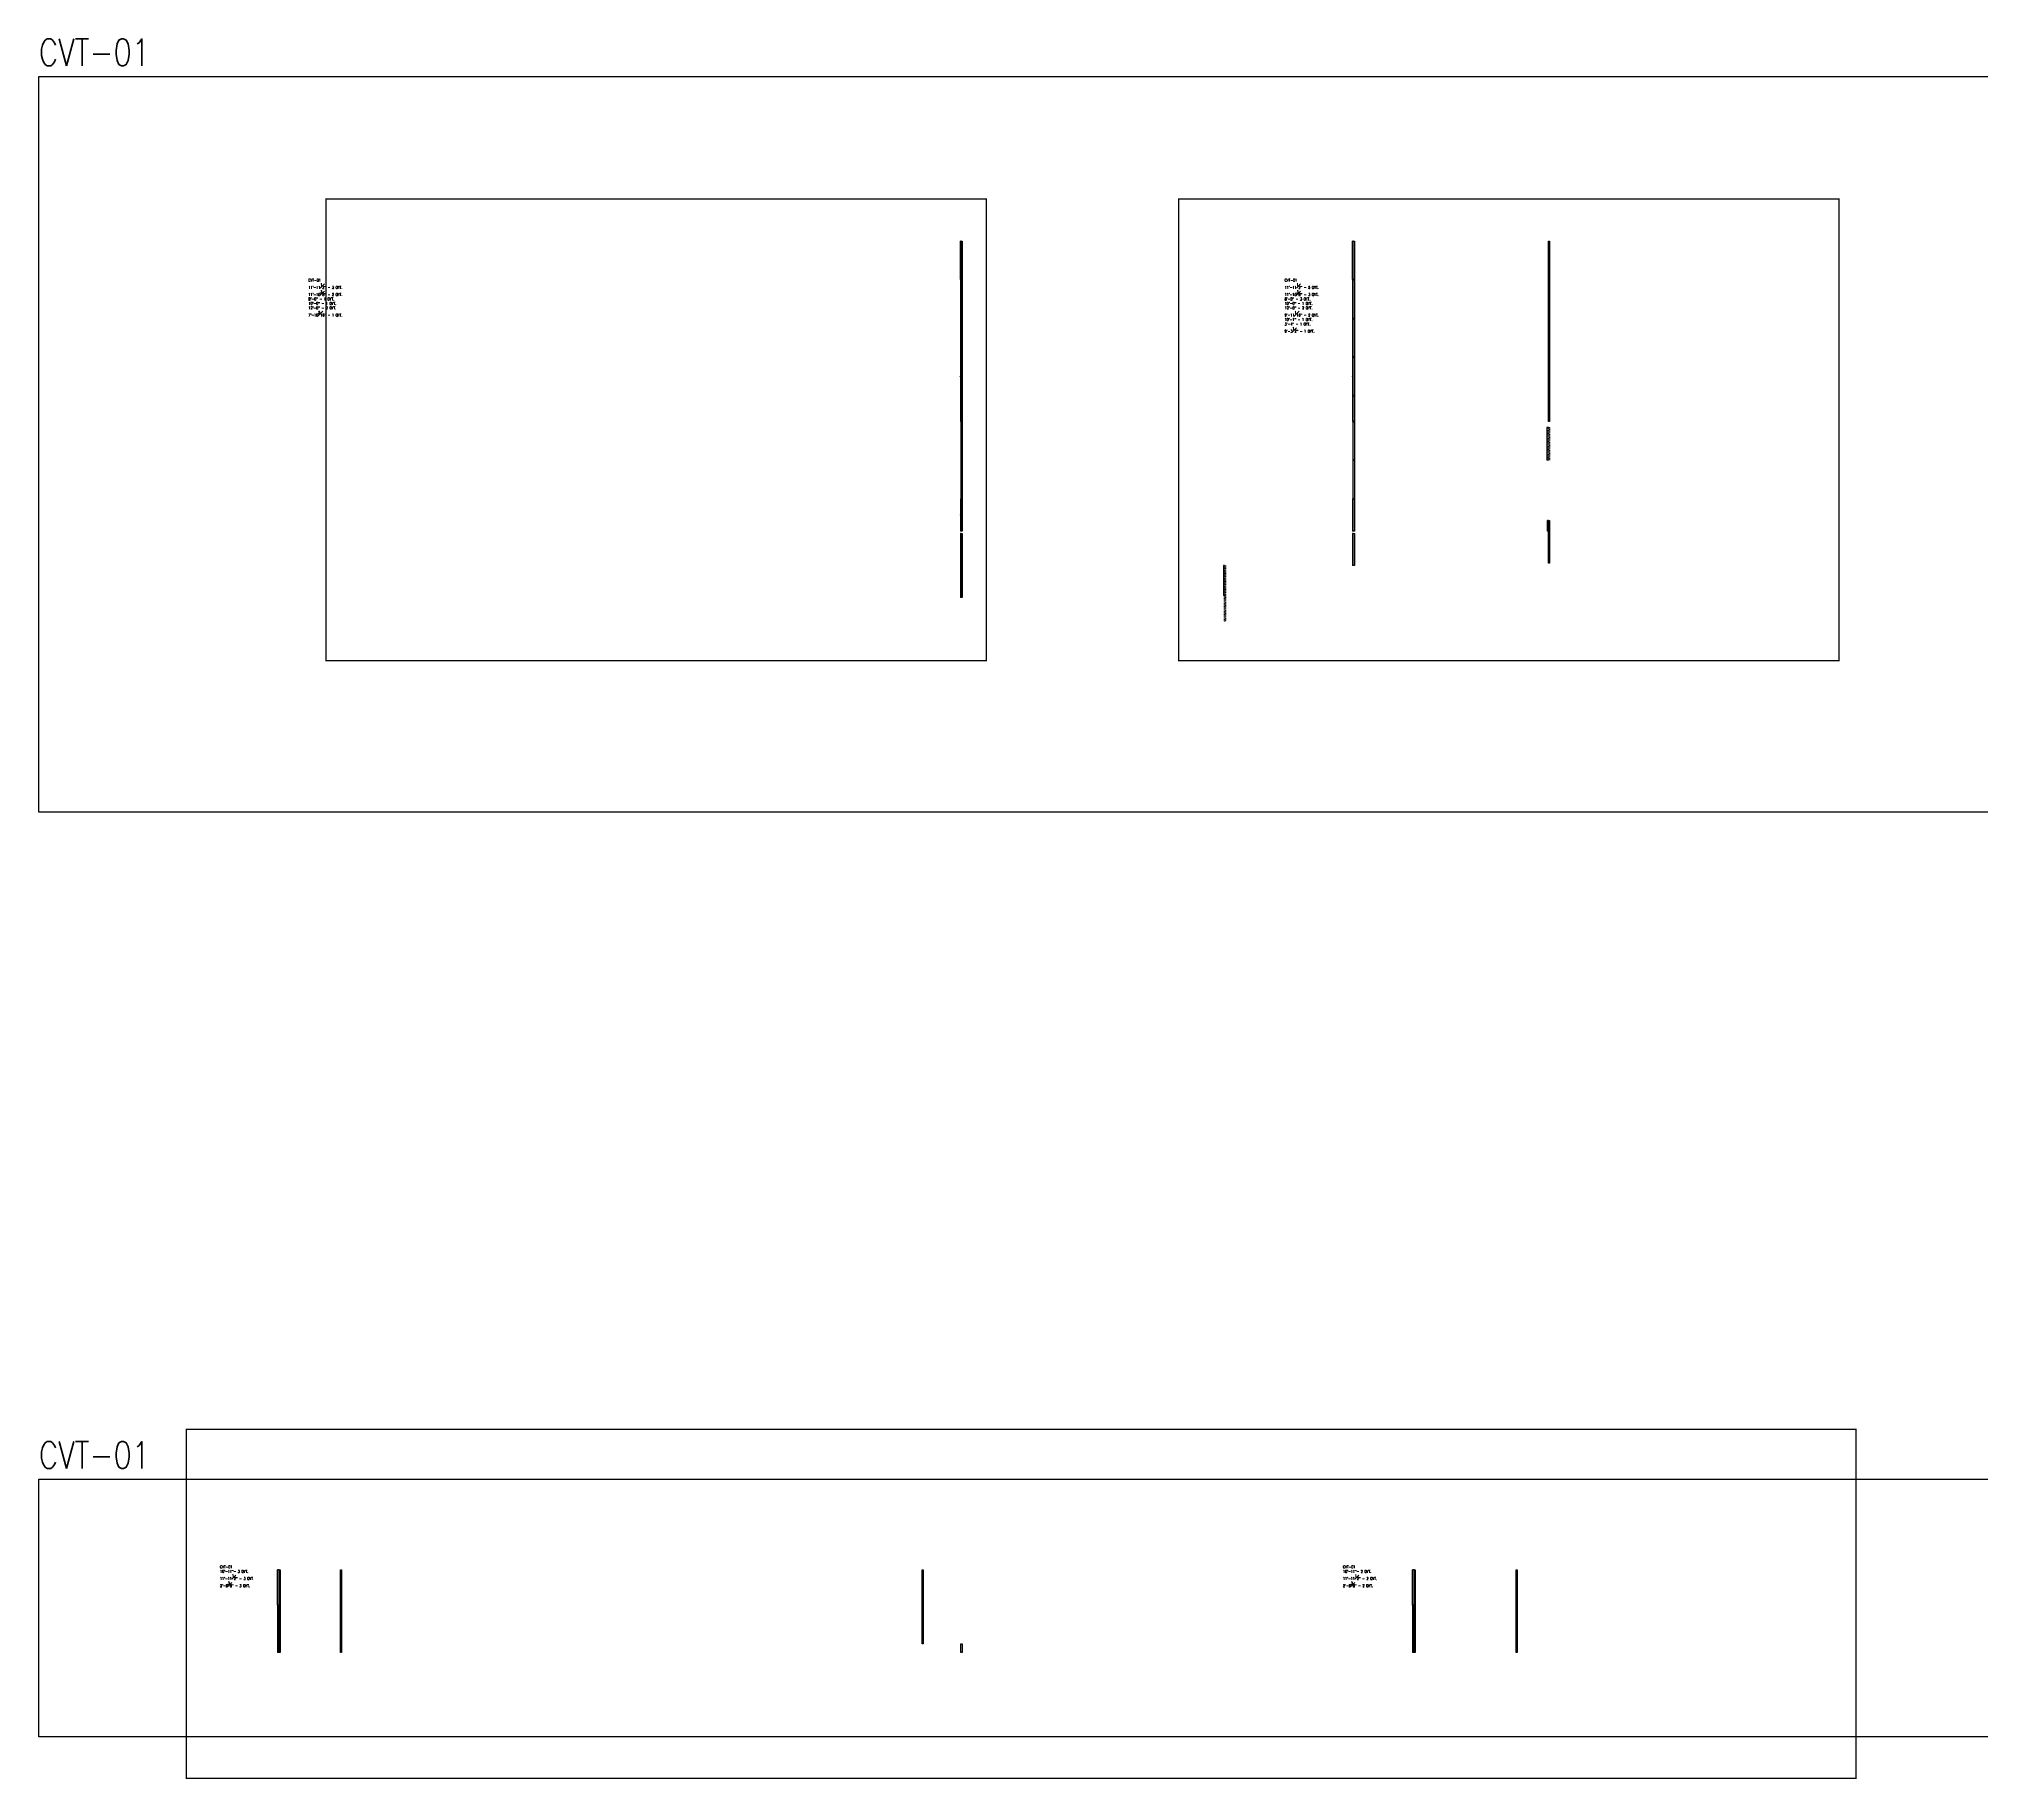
# Model space of a CAD drawing. Header units: inches. Extents: x 0 to 14480, y -2 to 6480.
# Drawn here: x 0 to 7237, y -2 to 6480 of the extents above; entities that cross this region are included whole.
import ezdxf

# ---------------------------------------------------------------- set-up
doc = ezdxf.new("R2010")
doc.units = ezdxf.units.IN
doc.header["$MEASUREMENT"] = 0
doc.linetypes.add('NBK_Hidden', pattern=[0.125, 0.083333, -0.041667])
doc.layers.add('!Extrusion', color=140, linetype='Continuous', lineweight=25)
doc.layers.add('0 @ 1', color=7, linetype='Continuous')
doc.styles.add('Romans', font='romans.shx', dxfattribs={"width": 0.8})
doc.dimstyles.new('NBK$0', dxfattribs={"dimtxt": 0.0625, "dimasz": 0.046875, "dimexe": 0, "dimexo": 0.03125, "dimgap": 0.03, "dimtad": 3, "dimdec": 4, "dimzin": 3, "dimdsep": 46, "dimlunit": 4, "dimtxsty": 'Romans', "dimblk": 'DOT', "dimblk1": 'DOT', "dimblk2": 'DOT', "dimcen": 0, "dimazin": 2, "dimtfac": 0.8, "dimtdec": 4, "dimtmove": 2, "dimatfit": 2, "dimfxl": 1, "dimtfill": 1, "dimfrac": 1, "dimtolj": 1, "dimtzin": 0, "dimarcsym": 1})

# ---------------------------------------------------------------- blocks, each defined once
blk = doc.blocks.new('_Dot')
at = {"color": 0, "linetype": 'ByBlock', "lineweight": -2}
blk.add_line((-0.5, 0), (-1, 0), dxfattribs=at)
at = {"color": 0, "linetype": 'ByBlock', "const_width": 0.5}
blk.add_lwpolyline([(-0.25, 0, 1), (0.25, 0, 1)], format="xyb", close=True, dxfattribs=at)
blk = doc.blocks.new('*D84')
at = {"layer": '0 @ 1', "color": 0, "lineweight": -2}
for p, q in [((-4, 144), (-7.2, 144)), ((-7.2, 144), (-7.2, 0)), ((-4, 0), (-7.2, 0))]:
    blk.add_line(p, q, dxfattribs=at)
at = {"layer": 'Defpoints', "color": 0}
for p in [(-4, 144), (-7.2, 0), (-4, 0)]:
    blk.add_point(p, dxfattribs=at)
at = {"layer": '0 @ 1', "color": 0, "lineweight": -2, "xscale": 0.046875, "yscale": 0.046875, "zscale": 0.046875}
for p, rotation in [((-7.2, 144), 90), ((-7.2, 0), 270)]:
    blk.add_blockref('_Dot', p, dxfattribs=dict(at, rotation=rotation))
at = {"layer": '0 @ 1', "color": 0, "char_height": 0.0625, "attachment_point": 5, "rotation": 90, "style": 'Romans'}
for s, insert in [('\\A1;12\'-0"', (-7.3, 72)), ('\\A1;[3658]', (-7.1, 72))]:
    blk.add_mtext(s, dxfattribs=dict(at, insert=insert))
blk = doc.blocks.new('*D85')
at = {"layer": '0 @ 1', "color": 0, "lineweight": -2}
for p, q in [((-4, 238.8), (-7.2, 238.8)), ((-7.2, 238.8), (-7.2, 144.6)), ((-4, 144.5), (-7.2, 144.5))]:
    blk.add_line(p, q, dxfattribs=at)
at = {"layer": 'Defpoints', "color": 0}
for p in [(-4, 238.8), (-7.2, 144.5), (-4, 144.5)]:
    blk.add_point(p, dxfattribs=at)
at = {"layer": '0 @ 1', "color": 0, "lineweight": -2, "xscale": 0.046875, "yscale": 0.046875, "zscale": 0.046875}
for p, rotation in [((-7.2, 238.8), 90), ((-7.2, 144.5), 270)]:
    blk.add_blockref('_Dot', p, dxfattribs=dict(at, rotation=rotation))
at = {"layer": '0 @ 1', "color": 0, "char_height": 0.0625, "attachment_point": 5, "rotation": 90, "style": 'Romans'}
for s, insert in [('\\A1;7\'-10{\\H0.800000x;\\S5#16;}"', (-7.3, 191.7)), ('\\A1;[2396]', (-7.1, 191.7))]:
    blk.add_mtext(s, dxfattribs=dict(at, insert=insert))
blk = doc.blocks.new('*D86')
at = {"layer": '0 @ 1', "color": 0, "lineweight": -2}
for p, q in [((-4, 368), (-7.2, 368)), ((-7.2, 368), (-7.2, 248)), ((-4, 248), (-7.2, 248))]:
    blk.add_line(p, q, dxfattribs=at)
at = {"layer": 'Defpoints', "color": 0}
for p in [(-4, 368), (-7.2, 248), (-4, 248)]:
    blk.add_point(p, dxfattribs=at)
at = {"layer": '0 @ 1', "color": 0, "lineweight": -2, "xscale": 0.046875, "yscale": 0.046875, "zscale": 0.046875}
for p, rotation in [((-7.2, 368), 90), ((-7.2, 248), 270)]:
    blk.add_blockref('_Dot', p, dxfattribs=dict(at, rotation=rotation))
at = {"layer": '0 @ 1', "color": 0, "char_height": 0.0625, "attachment_point": 5, "rotation": 90, "style": 'Romans'}
for s, insert in [('\\A1;10\'-0"', (-7.3, 308)), ('\\A1;[3048.5]', (-7.1, 308))]:
    blk.add_mtext(s, dxfattribs=dict(at, insert=insert))
blk = doc.blocks.new('*D87')
at = {"layer": '0 @ 1', "color": 0, "lineweight": -2}
for p, q in [((-4, 752), (-7.2, 752)), ((-7.2, 752), (-7.2, 656)), ((-4, 656), (-7.2, 656))]:
    blk.add_line(p, q, dxfattribs=at)
at = {"layer": 'Defpoints', "color": 0}
for p in [(-4, 752), (-7.2, 656), (-4, 656)]:
    blk.add_point(p, dxfattribs=at)
at = {"layer": '0 @ 1', "color": 0, "lineweight": -2, "xscale": 0.046875, "yscale": 0.046875, "zscale": 0.046875}
for p, rotation in [((-7.2, 752), 90), ((-7.2, 656), 270)]:
    blk.add_blockref('_Dot', p, dxfattribs=dict(at, rotation=rotation))
at = {"layer": '0 @ 1', "color": 0, "char_height": 0.0625, "attachment_point": 5, "rotation": 90, "style": 'Romans'}
for s, insert in [('\\A1;8\'-0"', (-7.3, 704)), ('\\A1;[2439]', (-7.1, 704))]:
    blk.add_mtext(s, dxfattribs=dict(at, insert=insert))
blk = doc.blocks.new('*D88')
at = {"layer": '0 @ 1', "color": 0, "lineweight": -2}
for p, q in [((-4, 896), (-7.2, 896)), ((-7.2, 896), (-7.2, 752.6)), ((-4, 752.5), (-7.2, 752.5))]:
    blk.add_line(p, q, dxfattribs=at)
at = {"layer": 'Defpoints', "color": 0}
for p in [(-4, 896), (-7.2, 752.5), (-4, 752.5)]:
    blk.add_point(p, dxfattribs=at)
at = {"layer": '0 @ 1', "color": 0, "lineweight": -2, "xscale": 0.046875, "yscale": 0.046875, "zscale": 0.046875}
for p, rotation in [((-7.2, 896), 90), ((-7.2, 752.5), 270)]:
    blk.add_blockref('_Dot', p, dxfattribs=dict(at, rotation=rotation))
at = {"layer": '0 @ 1', "color": 0, "char_height": 0.0625, "attachment_point": 5, "rotation": 90, "style": 'Romans'}
for s, insert in [('\\A1;11\'-11{\\H0.800000x;\\S1#2;}"', (-7.3, 824.3)), ('\\A1;[3645]', (-7.1, 824.3))]:
    blk.add_mtext(s, dxfattribs=dict(at, insert=insert))
blk = doc.blocks.new('*D89')
at = {"layer": '0 @ 1', "color": 0, "lineweight": -2}
for p, q in [((-4, 1038.9), (-7.2, 1038.9)), ((-7.2, 1038.8), (-7.2, 896.6)), ((-4, 896.5), (-7.2, 896.5))]:
    blk.add_line(p, q, dxfattribs=at)
at = {"layer": 'Defpoints', "color": 0}
for p in [(-4, 1038.9), (-7.2, 896.5), (-4, 896.5)]:
    blk.add_point(p, dxfattribs=at)
at = {"layer": '0 @ 1', "color": 0, "lineweight": -2, "xscale": 0.046875, "yscale": 0.046875, "zscale": 0.046875}
for p, rotation in [((-7.2, 1038.9), 90), ((-7.2, 896.5), 270)]:
    blk.add_blockref('_Dot', p, dxfattribs=dict(at, rotation=rotation))
at = {"layer": '0 @ 1', "color": 0, "char_height": 0.0625, "attachment_point": 5, "rotation": 90, "style": 'Romans'}
for s, insert in [('\\A1;11\'-10{\\H0.800000x;\\S3#8;}"', (-7.3, 967.7)), ('\\A1;[3615.5]', (-7.1, 967.7))]:
    blk.add_mtext(s, dxfattribs=dict(at, insert=insert))
blk = doc.blocks.new('*D90')
at = {"layer": '0 @ 1', "color": 0, "lineweight": -2}
for p, q in [((-4, 1328.1), (-7.2, 1328.1)), ((-7.2, 1184.6), (-7.2, 1328)), ((-4, 1184.6), (-7.2, 1184.6))]:
    blk.add_line(p, q, dxfattribs=at)
at = {"layer": 'Defpoints', "color": 0}
for p in [(-7.2, 1328.1), (-4, 1328.1), (-4, 1184.6)]:
    blk.add_point(p, dxfattribs=at)
at = {"layer": '0 @ 1', "color": 0, "lineweight": -2, "xscale": 0.046875, "yscale": 0.046875, "zscale": 0.046875}
for p, rotation in [((-7.2, 1328.1), 90), ((-7.2, 1184.6), 270)]:
    blk.add_blockref('_Dot', p, dxfattribs=dict(at, rotation=rotation))
at = {"layer": '0 @ 1', "color": 0, "char_height": 0.0625, "attachment_point": 5, "rotation": 90, "style": 'Romans'}
for s, insert in [('\\A1;11\'-11{\\H0.800000x;\\S1#2;}"', (-7.3, 1256.3)), ('\\A1;[3645]', (-7.1, 1256.3))]:
    blk.add_mtext(s, dxfattribs=dict(at, insert=insert))
blk = doc.blocks.new('*D91')
at = {"layer": '0 @ 1', "color": 0, "lineweight": -2}
for p, q in [((-4, 1184), (-7.2, 1184)), ((-7.2, 1184), (-7.2, 1040)), ((-4, 1040), (-7.2, 1040))]:
    blk.add_line(p, q, dxfattribs=at)
at = {"layer": 'Defpoints', "color": 0}
for p in [(-4, 1184), (-7.2, 1040), (-4, 1040)]:
    blk.add_point(p, dxfattribs=at)
at = {"layer": '0 @ 1', "color": 0, "lineweight": -2, "xscale": 0.046875, "yscale": 0.046875, "zscale": 0.046875}
for p, rotation in [((-7.2, 1184), 90), ((-7.2, 1040), 270)]:
    blk.add_blockref('_Dot', p, dxfattribs=dict(at, rotation=rotation))
at = {"layer": '0 @ 1', "color": 0, "char_height": 0.0625, "attachment_point": 5, "rotation": 90, "style": 'Romans'}
for s, insert in [('\\A1;12\'-0"', (-7.3, 1112)), ('\\A1;[3658]', (-7.1, 1112))]:
    blk.add_mtext(s, dxfattribs=dict(at, insert=insert))
blk = doc.blocks.new('*D93')
at = {"layer": '0 @ 1', "color": 0, "lineweight": -2}
for p, q in [((730, 513.6), (724.1, 513.6)), ((724.1, 513.6), (724.1, 392.6)), ((730, 392.6), (724.1, 392.6))]:
    blk.add_line(p, q, dxfattribs=at)
at = {"layer": 'Defpoints', "color": 0}
for p in [(730, 513.6), (724.1, 392.6), (730, 392.6)]:
    blk.add_point(p, dxfattribs=at)
at = {"layer": '0 @ 1', "color": 0, "lineweight": -2, "xscale": 0.046875, "yscale": 0.046875, "zscale": 0.046875}
for p, rotation in [((724.1, 513.6), 90), ((724.1, 392.6), 270)]:
    blk.add_blockref('_Dot', p, dxfattribs=dict(at, rotation=rotation))
at = {"layer": '0 @ 1', "color": 0, "char_height": 0.0625, "attachment_point": 5, "rotation": 90, "style": 'Romans'}
for s, insert in [('\\A1;10\'-1"', (724, 453.1)), ('\\A1;[3073.5]', (724.1, 453.1))]:
    blk.add_mtext(s, dxfattribs=dict(at, insert=insert))
blk = doc.blocks.new('*D94')
at = {"layer": '0 @ 1', "color": 0, "lineweight": -2}
for p, q in [((3.2, 119), (0, 119)), ((0, 119), (0, 0)), ((3.2, 0), (0, 0))]:
    blk.add_line(p, q, dxfattribs=at)
at = {"layer": 'Defpoints', "color": 0}
for p in [(3.2, 119), (0, 0), (3.2, 0)]:
    blk.add_point(p, dxfattribs=at)
at = {"layer": '0 @ 1', "color": 0, "lineweight": -2, "xscale": 0.046875, "yscale": 0.046875, "zscale": 0.046875}
for p, rotation in [((0, 119), 90), ((0, 0), 270)]:
    blk.add_blockref('_Dot', p, dxfattribs=dict(at, rotation=rotation))
at = {"layer": '0 @ 1', "color": 0, "char_height": 0.0625, "attachment_point": 5, "rotation": 90, "style": 'Romans'}
for s, insert in [('\\A1;9\'-11{\\H0.800000x;\\S1#16;}"', (-0.1, 59.5)), ('\\A1;[3023.5]', (0.1, 59.5))]:
    blk.add_mtext(s, dxfattribs=dict(at, insert=insert))
blk = doc.blocks.new('*D95')
at = {"layer": '0 @ 1', "color": 0, "lineweight": -2}
for p, q in [((3.2, 248.2), (0, 248.2)), ((0, 248.2), (0, 128.2)), ((3.2, 128.2), (0, 128.2))]:
    blk.add_line(p, q, dxfattribs=at)
at = {"layer": 'Defpoints', "color": 0}
for p in [(3.2, 248.2), (0, 128.2), (3.2, 128.2)]:
    blk.add_point(p, dxfattribs=at)
at = {"layer": '0 @ 1', "color": 0, "lineweight": -2, "xscale": 0.046875, "yscale": 0.046875, "zscale": 0.046875}
for p, rotation in [((0, 248.2), 90), ((0, 128.2), 270)]:
    blk.add_blockref('_Dot', p, dxfattribs=dict(at, rotation=rotation))
at = {"layer": '0 @ 1', "color": 0, "char_height": 0.0625, "attachment_point": 5, "rotation": 90, "style": 'Romans'}
for s, insert in [('\\A1;10\'-0"', (-0.1, 188.2)), ('\\A1;[3048.5]', (0.1, 188.2))]:
    blk.add_mtext(s, dxfattribs=dict(at, insert=insert))
blk = doc.blocks.new('*D96')
at = {"layer": '0 @ 1', "color": 0, "lineweight": -2}
for p, q in [((3.2, 632.2), (0, 632.2)), ((0, 632.2), (0, 536.2)), ((3.2, 536.2), (0, 536.2))]:
    blk.add_line(p, q, dxfattribs=at)
at = {"layer": 'Defpoints', "color": 0}
for p in [(3.2, 632.2), (0, 536.2), (3.2, 536.2)]:
    blk.add_point(p, dxfattribs=at)
at = {"layer": '0 @ 1', "color": 0, "lineweight": -2, "xscale": 0.046875, "yscale": 0.046875, "zscale": 0.046875}
for p, rotation in [((0, 632.2), 90), ((0, 536.2), 270)]:
    blk.add_blockref('_Dot', p, dxfattribs=dict(at, rotation=rotation))
at = {"layer": '0 @ 1', "color": 0, "char_height": 0.0625, "attachment_point": 5, "rotation": 90, "style": 'Romans'}
for s, insert in [('\\A1;8\'-0"', (-0.1, 584.2)), ('\\A1;[2439]', (0.1, 584.2))]:
    blk.add_mtext(s, dxfattribs=dict(at, insert=insert))
blk = doc.blocks.new('*D97')
at = {"layer": '0 @ 1', "color": 0, "lineweight": -2}
for p, q in [((3.2, 776.2), (0, 776.2)), ((0, 776.2), (0, 632.8)), ((3.2, 632.7), (0, 632.7))]:
    blk.add_line(p, q, dxfattribs=at)
at = {"layer": 'Defpoints', "color": 0}
for p in [(3.2, 776.2), (0, 632.7), (3.2, 632.7)]:
    blk.add_point(p, dxfattribs=at)
at = {"layer": '0 @ 1', "color": 0, "lineweight": -2, "xscale": 0.046875, "yscale": 0.046875, "zscale": 0.046875}
for p, rotation in [((0, 776.2), 90), ((0, 632.7), 270)]:
    blk.add_blockref('_Dot', p, dxfattribs=dict(at, rotation=rotation))
at = {"layer": '0 @ 1', "color": 0, "char_height": 0.0625, "attachment_point": 5, "rotation": 90, "style": 'Romans'}
for s, insert in [('\\A1;11\'-11{\\H0.800000x;\\S1#2;}"', (-0.1, 704.5)), ('\\A1;[3645]', (0.1, 704.5))]:
    blk.add_mtext(s, dxfattribs=dict(at, insert=insert))
blk = doc.blocks.new('*D98')
at = {"layer": '0 @ 1', "color": 0, "lineweight": -2}
for p, q in [((3.2, 919.1), (0, 919.1)), ((0, 919), (0, 776.8)), ((3.2, 776.7), (0, 776.7))]:
    blk.add_line(p, q, dxfattribs=at)
at = {"layer": 'Defpoints', "color": 0}
for p in [(3.2, 919.1), (0, 776.7), (3.2, 776.7)]:
    blk.add_point(p, dxfattribs=at)
at = {"layer": '0 @ 1', "color": 0, "lineweight": -2, "xscale": 0.046875, "yscale": 0.046875, "zscale": 0.046875}
for p, rotation in [((0, 919.1), 90), ((0, 776.7), 270)]:
    blk.add_blockref('_Dot', p, dxfattribs=dict(at, rotation=rotation))
at = {"layer": '0 @ 1', "color": 0, "char_height": 0.0625, "attachment_point": 5, "rotation": 90, "style": 'Romans'}
for s, insert in [('\\A1;11\'-10{\\H0.800000x;\\S3#8;}"', (-0.1, 847.9)), ('\\A1;[3615.5]', (0.1, 847.9))]:
    blk.add_mtext(s, dxfattribs=dict(at, insert=insert))
blk = doc.blocks.new('*D99')
at = {"layer": '0 @ 1', "color": 0, "lineweight": -2}
for p, q in [((3.2, 1208.2), (0, 1208.2)), ((0, 1064.8), (0, 1208.2)), ((3.2, 1064.7), (0, 1064.7))]:
    blk.add_line(p, q, dxfattribs=at)
at = {"layer": 'Defpoints', "color": 0}
for p in [(0, 1208.2), (3.2, 1208.2), (3.2, 1064.7)]:
    blk.add_point(p, dxfattribs=at)
at = {"layer": '0 @ 1', "color": 0, "lineweight": -2, "xscale": 0.046875, "yscale": 0.046875, "zscale": 0.046875}
for p, rotation in [((0, 1208.2), 90), ((0, 1064.7), 270)]:
    blk.add_blockref('_Dot', p, dxfattribs=dict(at, rotation=rotation))
at = {"layer": '0 @ 1', "color": 0, "char_height": 0.0625, "attachment_point": 5, "rotation": 90, "style": 'Romans'}
for s, insert in [('\\A1;11\'-11{\\H0.800000x;\\S1#2;}"', (-0.1, 1136.5)), ('\\A1;[3645]', (0.1, 1136.5))]:
    blk.add_mtext(s, dxfattribs=dict(at, insert=insert))
blk = doc.blocks.new('*D100')
at = {"layer": '0 @ 1', "color": 0, "lineweight": -2}
for p, q in [((3.2, 1064.2), (0, 1064.2)), ((0, 1064.2), (0, 920.2)), ((3.2, 920.2), (0, 920.2))]:
    blk.add_line(p, q, dxfattribs=at)
at = {"layer": 'Defpoints', "color": 0}
for p in [(3.2, 1064.2), (0, 920.2), (3.2, 920.2)]:
    blk.add_point(p, dxfattribs=at)
at = {"layer": '0 @ 1', "color": 0, "lineweight": -2, "xscale": 0.046875, "yscale": 0.046875, "zscale": 0.046875}
for p, rotation in [((0, 1064.2), 90), ((0, 920.2), 270)]:
    blk.add_blockref('_Dot', p, dxfattribs=dict(at, rotation=rotation))
at = {"layer": '0 @ 1', "color": 0, "char_height": 0.0625, "attachment_point": 5, "rotation": 90, "style": 'Romans'}
for s, insert in [('\\A1;12\'-0"', (-0.1, 992.2)), ('\\A1;[3658]', (0.1, 992.2))]:
    blk.add_mtext(s, dxfattribs=dict(at, insert=insert))
blk = doc.blocks.new('*D101')
at = {"layer": '0 @ 1', "color": 0, "lineweight": -2}
for p, q in [((730, 168.2), (726.7, 168.2)), ((726.7, 128.2), (726.7, 168.1)), ((730, 128.2), (726.7, 128.2))]:
    blk.add_line(p, q, dxfattribs=at)
at = {"layer": 'Defpoints', "color": 0}
for p in [(726.7, 168.2), (730, 168.2), (730, 128.2)]:
    blk.add_point(p, dxfattribs=at)
at = {"layer": '0 @ 1', "color": 0, "lineweight": -2, "xscale": 0.046875, "yscale": 0.046875, "zscale": 0.046875}
for p, rotation in [((726.7, 168.2), 90), ((726.7, 128.2), 270)]:
    blk.add_blockref('_Dot', p, dxfattribs=dict(at, rotation=rotation))
at = {"layer": '0 @ 1', "color": 0, "char_height": 0.0625, "attachment_point": 5, "rotation": 90, "style": 'Romans'}
for s, insert in [('\\A1;3\'-4"', (726.6, 148.2)), ('\\A1;[1016]', (726.8, 148.2))]:
    blk.add_mtext(s, dxfattribs=dict(at, insert=insert))
blk = doc.blocks.new('*D102')
at = {"layer": '0 @ 1', "color": 0, "lineweight": -2}
for p, q in [((-476.9, 0.2), (-480.5, 0.2)), ((-480.5, 0.2), (-480.5, -111.2)), ((-476.9, -111.3), (-480.5, -111.3))]:
    blk.add_line(p, q, dxfattribs=at)
at = {"layer": 'Defpoints', "color": 0}
for p in [(-476.9, 0.2), (-480.5, -111.3), (-476.9, -111.3)]:
    blk.add_point(p, dxfattribs=at)
at = {"layer": '0 @ 1', "color": 0, "lineweight": -2, "xscale": 0.046875, "yscale": 0.046875, "zscale": 0.046875}
for p, rotation in [((-480.5, 0.2), 90), ((-480.5, -111.3), 270)]:
    blk.add_blockref('_Dot', p, dxfattribs=dict(at, rotation=rotation))
at = {"layer": '0 @ 1', "color": 0, "char_height": 0.0625, "attachment_point": 5, "rotation": 90, "style": 'Romans'}
for s, insert in [('\\A1;9\'-3{\\H0.800000x;\\S1#2;}"', (-480.6, -55.5)), ('\\A1;[2833]', (-480.4, -55.5))]:
    blk.add_mtext(s, dxfattribs=dict(at, insert=insert))
blk = doc.blocks.new('*D122')
at = {"layer": '0 @ 1', "color": 0, "lineweight": -2}
for p, q in [((-232.3, 32.4), (-237.9, 32.4)), ((-237.9, 32.3), (-237.9, 0)), ((-232.3, 0), (-237.9, 0))]:
    blk.add_line(p, q, dxfattribs=at)
at = {"layer": 'Defpoints', "color": 0}
for p in [(-237.9, 0), (-232.3, 32.4), (-232.3, 0)]:
    blk.add_point(p, dxfattribs=at)
at = {"layer": '0 @ 1', "color": 0, "lineweight": -2, "xscale": 0.046875, "yscale": 0.046875, "zscale": 0.046875}
for p, rotation in [((-237.9, 32.4), 90), ((-237.9, 0), 270)]:
    blk.add_blockref('_Dot', p, dxfattribs=dict(at, rotation=rotation))
at = {"layer": '0 @ 1', "color": 0, "char_height": 0.0625, "attachment_point": 5, "rotation": 90, "style": 'Romans'}
for s, insert in [('\\A1;2\'-8{\\H0.800000x;\\S3#8;}"', (-238, 16.2)), ('\\A1;[823]', (-237.9, 16.2))]:
    blk.add_mtext(s, dxfattribs=dict(at, insert=insert))
blk = doc.blocks.new('*D123')
at = {"layer": '0 @ 1', "color": 0, "lineweight": -2}
for p, q in [((-232.3, 176.4), (-237.9, 176.4)), ((-237.9, 176.3), (-237.9, 32.9)), ((-232.3, 32.9), (-237.9, 32.9))]:
    blk.add_line(p, q, dxfattribs=at)
at = {"layer": 'Defpoints', "color": 0}
for p in [(-232.3, 176.4), (-237.9, 32.9), (-232.3, 32.9)]:
    blk.add_point(p, dxfattribs=at)
at = {"layer": '0 @ 1', "color": 0, "lineweight": -2, "xscale": 0.046875, "yscale": 0.046875, "zscale": 0.046875}
for p, rotation in [((-237.9, 176.4), 90), ((-237.9, 32.9), 270)]:
    blk.add_blockref('_Dot', p, dxfattribs=dict(at, rotation=rotation))
at = {"layer": '0 @ 1', "color": 0, "char_height": 0.0625, "attachment_point": 5, "rotation": 90, "style": 'Romans'}
for s, insert in [('\\A1;11\'-11{\\H0.800000x;\\S1#2;}"', (-238, 104.6)), ('\\A1;[3645]', (-237.9, 104.6))]:
    blk.add_mtext(s, dxfattribs=dict(at, insert=insert))
blk = doc.blocks.new('*D124')
at = {"layer": '0 @ 1', "color": 0, "lineweight": -2}
for p, q in [((-232.3, 307.9), (-237.9, 307.9)), ((-237.9, 176.9), (-237.9, 307.8)), ((-232.3, 176.9), (-237.9, 176.9))]:
    blk.add_line(p, q, dxfattribs=at)
at = {"layer": 'Defpoints', "color": 0}
for p in [(-237.9, 307.9), (-232.3, 307.9), (-232.3, 176.9)]:
    blk.add_point(p, dxfattribs=at)
at = {"layer": '0 @ 1', "color": 0, "lineweight": -2, "xscale": 0.046875, "yscale": 0.046875, "zscale": 0.046875}
for p, rotation in [((-237.9, 307.9), 90), ((-237.9, 176.9), 270)]:
    blk.add_blockref('_Dot', p, dxfattribs=dict(at, rotation=rotation))
at = {"layer": '0 @ 1', "color": 0, "char_height": 0.0625, "attachment_point": 5, "rotation": 90, "style": 'Romans'}
for s, insert in [('\\A1;10\'-11"', (-238, 242.4)), ('\\A1;[3327.5]', (-237.9, 242.4))]:
    blk.add_mtext(s, dxfattribs=dict(at, insert=insert))
blk = doc.blocks.new('*D126')
at = {"layer": '0 @ 1', "color": 0, "lineweight": -2}
for p, q in [((-384, 32.4), (-389.6, 32.4)), ((-389.6, 32.3), (-389.6, 0)), ((-384, 0), (-389.6, 0))]:
    blk.add_line(p, q, dxfattribs=at)
at = {"layer": 'Defpoints', "color": 0}
for p in [(-389.6, 0), (-384, 32.4), (-384, 0)]:
    blk.add_point(p, dxfattribs=at)
at = {"layer": '0 @ 1', "color": 0, "lineweight": -2, "xscale": 0.046875, "yscale": 0.046875, "zscale": 0.046875}
for p, rotation in [((-389.6, 32.4), 90), ((-389.6, 0), 270)]:
    blk.add_blockref('_Dot', p, dxfattribs=dict(at, rotation=rotation))
at = {"layer": '0 @ 1', "color": 0, "char_height": 0.0625, "attachment_point": 5, "rotation": 90, "style": 'Romans'}
for s, insert in [('\\A1;2\'-8{\\H0.800000x;\\S3#8;}"', (-389.7, 16.2)), ('\\A1;[823]', (-389.5, 16.2))]:
    blk.add_mtext(s, dxfattribs=dict(at, insert=insert))
blk = doc.blocks.new('*D127')
at = {"layer": '0 @ 1', "color": 0, "lineweight": -2}
for p, q in [((-384, 176.4), (-389.6, 176.4)), ((-389.6, 176.3), (-389.6, 32.9)), ((-384, 32.9), (-389.6, 32.9))]:
    blk.add_line(p, q, dxfattribs=at)
at = {"layer": 'Defpoints', "color": 0}
for p in [(-384, 176.4), (-389.6, 32.9), (-384, 32.9)]:
    blk.add_point(p, dxfattribs=at)
at = {"layer": '0 @ 1', "color": 0, "lineweight": -2, "xscale": 0.046875, "yscale": 0.046875, "zscale": 0.046875}
for p, rotation in [((-389.6, 176.4), 90), ((-389.6, 32.9), 270)]:
    blk.add_blockref('_Dot', p, dxfattribs=dict(at, rotation=rotation))
at = {"layer": '0 @ 1', "color": 0, "char_height": 0.0625, "attachment_point": 5, "rotation": 90, "style": 'Romans'}
for s, insert in [('\\A1;11\'-11{\\H0.800000x;\\S1#2;}"', (-389.7, 104.6)), ('\\A1;[3645]', (-389.5, 104.6))]:
    blk.add_mtext(s, dxfattribs=dict(at, insert=insert))
blk = doc.blocks.new('*D128')
at = {"layer": '0 @ 1', "color": 0, "lineweight": -2}
for p, q in [((-384, 307.9), (-389.6, 307.9)), ((-389.6, 176.9), (-389.6, 307.8)), ((-384, 176.9), (-389.6, 176.9))]:
    blk.add_line(p, q, dxfattribs=at)
at = {"layer": 'Defpoints', "color": 0}
for p in [(-389.6, 307.9), (-384, 307.9), (-384, 176.9)]:
    blk.add_point(p, dxfattribs=at)
at = {"layer": '0 @ 1', "color": 0, "lineweight": -2, "xscale": 0.046875, "yscale": 0.046875, "zscale": 0.046875}
for p, rotation in [((-389.6, 307.9), 90), ((-389.6, 176.9), 270)]:
    blk.add_blockref('_Dot', p, dxfattribs=dict(at, rotation=rotation))
at = {"layer": '0 @ 1', "color": 0, "char_height": 0.0625, "attachment_point": 5, "rotation": 90, "style": 'Romans'}
for s, insert in [('\\A1;10\'-11"', (-389.7, 242.4)), ('\\A1;[3327.5]', (-389.5, 242.4))]:
    blk.add_mtext(s, dxfattribs=dict(at, insert=insert))
blk = doc.blocks.new('TOP1')
at = {"layer": '!Extrusion', "color": 5}
for points in [[(0, 1184.55709), (-3.96595, 1184.55709), (-3.96595, 1328.05709), (-3.33603, 1328.05709, 1), (-3.06044, 1328.05709), (0, 1328.05709)], [(0, 752.52018), (-3.96595, 752.52018), (-3.96595, 896.02411), (-3.33603, 896.02411, 1), (-3.06044, 896.02411), (0, 896.02411)], [(0, 368.52018), (-3.96595, 368.52018), (-3.96595, 512.02411), (-3.33603, 512.02411, 1), (-3.06044, 512.02411), (0, 512.02411)]]:
    blk.add_lwpolyline(points, format="xyb", close=True, dxfattribs=at)
at = {"layer": '!Extrusion', "color": 30}
for points in [[(0, 1040), (-3.96595, 1040), (-3.96595, 1184.02018), (-3.33603, 1184.02018, 1), (-3.06044, 1184.02018), (0, 1184.02018)], [(0, 0), (-3.96595, 0), (-3.96595, 144.02018), (-3.33603, 144.02018, 1), (-3.06044, 144.02018), (0, 144.02018)]]:
    blk.add_lwpolyline(points, format="xyb", close=True, dxfattribs=at)
at = {"layer": '!Extrusion', "color": 140}
for points in [[(0, 896.52411), (-3.96595, 896.52411), (-3.96595, 1038.875), (-3.33603, 1038.875, 1), (-3.06044, 1038.875), (0, 1038.875)], [(0, 512.52411), (-3.96595, 512.52411), (-3.96595, 654.875), (-3.33603, 654.875, 1), (-3.06044, 654.875), (0, 654.875)]]:
    blk.add_lwpolyline(points, format="xyb", close=True, dxfattribs=at)
at = {"layer": '!Extrusion', "color": 4}
blk.add_lwpolyline([(0, 656), (-3.96595, 656), (-3.96595, 752.02018), (-3.33603, 752.02018, 1), (-3.06044, 752.02018), (0, 752.02018)], format="xyb", close=True, dxfattribs=at)
at = {"layer": '!Extrusion', "color": 2}
blk.add_lwpolyline([(0, 248), (-3.96595, 248), (-3.96595, 368.02018), (-3.33603, 368.02018, 1), (-3.06044, 368.02018), (0, 368.02018)], format="xyb", close=True, dxfattribs=at)
at = {"color": 84}
blk.add_lwpolyline([(0, 144.52018), (-3.96595, 144.52018), (-3.96595, 238.84941), (-3.33603, 238.84941, 1), (-3.06044, 238.84941), (0, 238.84941)], format="xyb", close=True, dxfattribs=at)
at = {"layer": '0 @ 1', "color": 7}
for base, p1, p2, picture, middle in [((-7.18317, 1328.05709), (-3.96595, 1184.55709), (-3.96595, 1328.05709), '*D90', (-7.26317, 1256.30709)), ((-7.18317, 1040), (-3.96595, 1184.02018), (-3.96595, 1040), '*D91', (-7.25038, 1112.01009)), ((-7.18317, 896.52411), (-3.96595, 1038.875), (-3.96595, 896.52411), '*D89', (-7.26317, 967.69956)), ((-7.18317, 752.52018), (-3.96595, 896.02411), (-3.96595, 752.52018), '*D88', (-7.26317, 824.27215))]:
    dim = blk.add_linear_dim(base=base, p1=p1, p2=p2, angle=90, dimstyle='NBK$0', override={"dimscale": 1, "dimpost": '\\X', "dimtfill": 0, "dimarcsym": 0}, dxfattribs=at)
    dim.commit()
    dim.dimension.update_dxf_attribs({"geometry": picture, "text_midpoint": middle})
at = {"layer": '0 @ 1', "color": 254}
for base, p1, p2, picture, middle in [((-7.18317, 656), (-3.96595, 752.02018), (-3.96595, 656), '*D87', (-7.25038, 704.01009)), ((-7.18317, 248), (-3.96595, 368.02018), (-3.96595, 248), '*D86', (-7.25038, 308.01009)), ((-7.18317, 144.52018), (-3.96595, 238.84941), (-3.96595, 144.52018), '*D85', (-7.26317, 191.6848)), ((-7.18317, 0), (-3.96595, 144.02018), (-3.96595, 0), '*D84', (-7.25038, 72.01009))]:
    dim = blk.add_linear_dim(base=base, p1=p1, p2=p2, angle=90, dimstyle='NBK$0', override={"dimscale": 1, "dimpost": '\\X', "dimtfill": 0, "dimarcsym": 0}, dxfattribs=at)
    dim.commit()
    dim.dimension.update_dxf_attribs({"geometry": picture, "text_midpoint": middle})
blk = doc.blocks.new('TOP2')
at = {"layer": '!Extrusion', "color": 5}
for points in [[(7.19489, 1064.74409), (3.22894, 1064.74409), (3.22894, 1208.24409), (3.85886, 1208.24409, 1), (4.13445, 1208.24409), (7.19489, 1208.24409)], [(733.96705, 1064.74409), (730.0011, 1064.74409), (730.0011, 1208.24409), (730.63102, 1208.24409, 1), (730.90661, 1208.24409), (733.96705, 1208.24409)], [(7.19489, 632.70719), (3.22894, 632.70719), (3.22894, 776.21112), (3.85886, 776.21112, 1), (4.13445, 776.21112), (7.19489, 776.21112)], [(733.96705, 632.70719), (730.0011, 632.70719), (730.0011, 776.21112), (730.63102, 776.21112, 1), (730.90661, 776.21112), (733.96705, 776.21112)], [(7.19489, 248.70719), (3.22894, 248.70719), (3.22894, 392.21112), (3.85886, 392.21112, 1), (4.13445, 392.21112), (7.19489, 392.21112)]]:
    blk.add_lwpolyline(points, format="xyb", close=True, dxfattribs=at)
at = {"layer": '!Extrusion', "color": 30}
for points in [[(7.19489, 920.18701), (3.22894, 920.18701), (3.22894, 1064.20719), (3.85886, 1064.20719, 1), (4.13445, 1064.20719), (7.19489, 1064.20719)], [(733.96705, 920.18701), (730.0011, 920.18701), (730.0011, 1064.20719), (730.63102, 1064.20719, 1), (730.90661, 1064.20719), (733.96705, 1064.20719)]]:
    blk.add_lwpolyline(points, format="xyb", close=True, dxfattribs=at)
at = {"layer": '!Extrusion', "color": 140}
for points in [[(7.19489, 776.71112), (3.22894, 776.71112), (3.22894, 919.06201), (3.85886, 919.06201, 1), (4.13445, 919.06201), (7.19489, 919.06201)], [(733.96705, 776.71112), (730.0011, 776.71112), (730.0011, 919.06201), (730.63102, 919.06201, 1), (730.90661, 919.06201), (733.96705, 919.06201)], [(7.19489, 392.71112), (3.22894, 392.71112), (3.22894, 535.06201), (3.85886, 535.06201, 1), (4.13445, 535.06201), (7.19489, 535.06201)]]:
    blk.add_lwpolyline(points, format="xyb", close=True, dxfattribs=at)
at = {"layer": '!Extrusion', "color": 4}
for points in [[(7.19489, 536.18701), (3.22894, 536.18701), (3.22894, 632.20719), (3.85886, 632.20719, 1), (4.13445, 632.20719), (7.19489, 632.20719)], [(733.96705, 536.18701), (730.0011, 536.18701), (730.0011, 632.20719), (730.63102, 632.20719, 1), (730.90661, 632.20719), (733.96705, 632.20719)]]:
    blk.add_lwpolyline(points, format="xyb", close=True, dxfattribs=at)
at = {"layer": '!Extrusion', "color": 116, "linetype": 'NBK_Hidden'}
blk.add_lwpolyline([(730.0011, 392.59987), (730.0011, 513.59987), (733.96705, 513.59987), (733.96705, 392.59987)], close=True, dxfattribs=at)
at = {"layer": '!Extrusion', "color": 2}
blk.add_lwpolyline([(7.19489, 128.18701), (3.22894, 128.18701), (3.22894, 248.20719), (3.85886, 248.20719, 1), (4.13445, 248.20719), (7.19489, 248.20719)], format="xyb", close=True, dxfattribs=at)
at = {"layer": '!Extrusion', "color": 44}
blk.add_lwpolyline([(730.0011, 128.18701), (730.0011, 168.17815), (733.96705, 168.17815), (733.96705, 128.18701)], close=True, dxfattribs=at)
at = {"layer": '!Extrusion', "color": 182, "linetype": 'NBK_Hidden'}
blk.add_lwpolyline([(-476.88876, 0.23622), (-472.92281, 0.23622), (-472.92281, -111.29281), (-476.88876, -111.29281)], close=True, dxfattribs=at)
at = {"layer": '!Extrusion', "color": 4, "linetype": 'NBK_Hidden'}
blk.add_lwpolyline([(-476.88876, -111.79281), (-472.92281, -111.79281), (-472.92281, -207.81742), (-476.88876, -207.81742)], close=True, dxfattribs=at)
at = {"color": 84}
for points in [[(7.19489, 0), (3.22894, 0), (3.22894, 119.03642), (3.85886, 119.03642, 1), (4.13445, 119.03642), (7.19489, 119.03642)], [(733.96705, 8.24508), (730.0011, 8.24508), (730.0011, 127.2815), (730.63102, 127.2815, 1), (730.90661, 127.2815), (733.96705, 127.2815)]]:
    blk.add_lwpolyline(points, format="xyb", close=True, dxfattribs=at)
at = {"layer": '0 @ 1', "color": 7}
for base, p1, p2, picture, middle in [((0.01172, 1208.24409), (3.22894, 1064.74409), (3.22894, 1208.24409), '*D99', (-0.06828, 1136.49409)), ((0.01172, 920.18701), (3.22894, 1064.20719), (3.22894, 920.18701), '*D100', (-0.05548, 992.1971)), ((0.01172, 776.71112), (3.22894, 919.06201), (3.22894, 776.71112), '*D98', (-0.06828, 847.88656)), ((0.01172, 632.70719), (3.22894, 776.21112), (3.22894, 632.70719), '*D97', (-0.06828, 704.45915)), ((726.70471, 168.17815), (730.0011, 128.18701), (730.0011, 168.17815), '*D101', (726.6375, 148.18258))]:
    dim = blk.add_linear_dim(base=base, p1=p1, p2=p2, angle=90, dimstyle='NBK$0', override={"dimscale": 1, "dimpost": '\\X', "dimtfill": 0, "dimarcsym": 0}, dxfattribs=at)
    dim.commit()
    dim.dimension.update_dxf_attribs({"geometry": picture, "text_midpoint": middle})
at = {"layer": '0 @ 1', "color": 254}
for base, p1, p2, override, picture, middle in [((0.01172, 536.18701), (3.22894, 632.20719), (3.22894, 536.18701), {"dimscale": 1, "dimpost": '\\X', "dimtfill": 0, "dimarcsym": 0}, '*D96', (-0.05548, 584.1971)), ((724.05171, 392.59987), (730.0011, 513.59987), (730.0011, 392.59987), {"dimscale": 1, "dimpost": '\\X', "dimtfill": 0, "dimarcsym": 0}, '*D93', (723.98451, 453.09987)), ((0.01172, 128.18701), (3.22894, 248.20719), (3.22894, 128.18701), {"dimscale": 1, "dimpost": '\\X', "dimtfill": 0, "dimarcsym": 0}, '*D95', (-0.05548, 188.1971)), ((0.01172, 0), (3.22894, 119.03642), (3.22894, 0), {"dimscale": 1, "dimpost": '\\X', "dimtxsty": 'Romans', "dimtfill": 0, "dimtfillclr": 0, "dimarcsym": 0}, '*D94', (-0.06828, 59.51821)), ((-480.49007, -111.29281), (-476.88876, 0.23622), (-476.88876, -111.29281), {"dimscale": 1, "dimpost": '\\X', "dimtfill": 0, "dimarcsym": 0}, '*D102', (-480.57007, -55.5283))]:
    dim = blk.add_linear_dim(base=base, p1=p1, p2=p2, angle=90, dimstyle='NBK$0', override=override, dxfattribs=at)
    dim.commit()
    dim.dimension.update_dxf_attribs({"geometry": picture, "text_midpoint": middle})
blk = doc.blocks.new('BOTTOM1')
at = {"layer": '!Extrusion', "color": 223}
for points in [[(-232.2951, 176.89518), (-232.2951, 307.89518), (-228.32874, 307.89518), (-228.32874, 176.89518)], [(-3.96595, 176.89518), (-3.96595, 307.89518), (0.00041, 307.89518), (0.00041, 176.89518)], [(2163.52353, 176.89518), (2163.52353, 307.89518), (2167.4899, 307.89518), (2167.4899, 176.89518)]]:
    blk.add_lwpolyline(points, close=True, dxfattribs=at)
at = {"layer": '!Extrusion', "color": 5}
for points in [[(-232.2951, 32.89518), (-232.2951, 176.39518), (-228.32874, 176.39518), (-228.32874, 32.89518)], [(-3.96595, 32.89518), (-3.96595, 176.39518), (0.00041, 176.39518), (0.00041, 32.89518)], [(2163.52353, 32.89518), (2163.52353, 176.39518), (2167.4899, 176.39518), (2167.4899, 32.89518)]]:
    blk.add_lwpolyline(points, close=True, dxfattribs=at)
at = {"color": 151}
for points in [[(-232.29551, 32.39518), (-228.32914, 32.39518), (-228.32914, 0), (-232.29551, 0)], [(-3.96636, 32.39518), (0, 32.39518), (0, 0), (-3.96636, 0)], [(2308.42272, 32.40274), (2312.38908, 32.40274), (2312.38908, 0.00756), (2308.42272, 0.00756)]]:
    blk.add_lwpolyline(points, close=True, dxfattribs=at)
at = {"layer": '0 @ 1', "color": 254}
for base, p1, p2, picture, middle in [((-237.92873, 307.89518), (-232.2951, 176.89518), (-232.2951, 307.89518), '*D124', (-237.99593, 242.39518)), ((-237.92873, 32.89518), (-232.2951, 176.39518), (-232.2951, 32.89518), '*D123', (-238.00873, 104.64518)), ((-237.92873, 0), (-232.29551, 32.39518), (-232.29551, 0), '*D122', (-238.00873, 16.19759))]:
    dim = blk.add_linear_dim(base=base, p1=p1, p2=p2, angle=90, dimstyle='NBK$0', override={"dimscale": 1, "dimpost": '\\X', "dimtfill": 0, "dimarcsym": 0}, dxfattribs=at)
    dim.commit()
    dim.dimension.update_dxf_attribs({"geometry": picture, "text_midpoint": middle})
blk = doc.blocks.new('BOTTOM2')
at = {"layer": '!Extrusion', "color": 223}
for points in [[(-383.96595, 176.88492), (-383.96595, 307.88492), (-379.99959, 307.88492), (-379.99959, 176.88492)], [(-3.96595, 176.88492), (-3.96595, 307.88492), (0.00041, 307.88492), (0.00041, 176.88492)]]:
    blk.add_lwpolyline(points, close=True, dxfattribs=at)
at = {"layer": '!Extrusion', "color": 5}
for points in [[(-383.96595, 32.89518), (-383.96595, 176.39518), (-379.99959, 176.39518), (-379.99959, 32.89518)], [(-3.96595, 32.89518), (-3.96595, 176.39518), (0.00041, 176.39518), (0.00041, 32.89518)]]:
    blk.add_lwpolyline(points, close=True, dxfattribs=at)
at = {"color": 151}
for points in [[(-383.96636, 32.39518), (-380, 32.39518), (-380, 0), (-383.96636, 0)], [(-3.96636, 32.39518), (0, 32.39518), (0, 0), (-3.96636, 0)]]:
    blk.add_lwpolyline(points, close=True, dxfattribs=at)
at = {"layer": '0 @ 1', "color": 254}
for base, p1, p2, picture, middle in [((-389.59958, 307.88492), (-383.96595, 176.88492), (-383.96595, 307.88492), '*D128', (-389.66678, 242.38492)), ((-389.59958, 32.89518), (-383.96595, 176.39518), (-383.96595, 32.89518), '*D127', (-389.67958, 104.64518)), ((-389.59958, 0), (-383.96636, 32.39518), (-383.96636, 0), '*D126', (-389.67958, 16.19759))]:
    dim = blk.add_linear_dim(base=base, p1=p1, p2=p2, angle=90, dimstyle='NBK$0', override={"dimscale": 1, "dimpost": '\\X', "dimtfill": 0, "dimarcsym": 0}, dxfattribs=at)
    dim.commit()
    dim.dimension.update_dxf_attribs({"geometry": picture, "text_midpoint": middle})

msp = doc.modelspace()

# ---------------------------------------------------------------- linework, layer by layer
at = {"color": 4}
for points in [[(0, 6340), (14480, 6340), (14480, 3600), (0, 3600)], [(0, 1115), (14480, 1115), (14480, 155), (0, 155)]]:
    msp.add_lwpolyline(points, close=True, dxfattribs=at)
at = {"color": 3, "const_width": 5}
for points in [[(1070, 5883.6), (3530, 5883.6), (3530, 4163.6), (1070, 4163.6)], [(4246.9, 5883.6), (6706.9, 5883.6), (6706.9, 4163.6), (4246.9, 4163.6)], [(550, 1300), (6770, 1300), (6770, 0), (550, 0)]]:
    msp.add_lwpolyline(points, close=True, dxfattribs=at)

# ---------------------------------------------------------------- block references
for name, p in [('TOP1', (3440.5, 4398.5)), ('TOP2', (4894.1, 4518.3)), ('BOTTOM1', (1127.3, 469.1)), ('BOTTOM2', (5508, 469.1))]:
    msp.add_blockref(name, p)

# ---------------------------------------------------------------- texts
at = {"color": 4, "char_height": 100, "width": 700, "attachment_point": 1, "style": 'Romans'}
for insert in [(0, 6480), (0, 1255)]:
    msp.add_mtext('CVT-01', dxfattribs=dict(at, insert=insert))
at = {"char_height": 10, "width": 178, "attachment_point": 1, "style": 'Romans'}
for s, insert in [('{\\C3;CVT-01}\\P{\\C5;{{\\l}}11\'-11\\S1#2;"{{\\L}}} - 3 QYT.\\P{\\C140;{{\\l}}11\'-10\\S3#8;"{{\\L}}} - 2 QYT.\\P{\\C4;8\'-0"} - 1 QYT.{\\C2;\\P10\'-0"} - 1 QYT.\\P{\\C30;12\'-0"} - 2 QYT.\\P{\\C84;{{\\l}}7\'-10\\S5#16;"{{\\L}}} - 1 QYT.', (1004.4, 5586)), ('{\\C3;CVT-01}\\P{\\C5;{{\\l}}11\'-11\\S1#2;"{{\\L}}} - 5 QYT.\\P{\\C140;{{\\l}}11\'-10\\S3#8;"{{\\L}}} - 3 QYT.\\P{\\C4;8\'-0"} - 3 QYT.{\\C2;\\P10\'-0"} - 1 QYT.\\P{\\C30;12\'-0"} - 2 QYT.\\P{\\C84;{{\\l}}9\'-11\\S1#16;"{{\\L}}} - 2 QYT.\\P{\\C116;10\'-1"} - 1 QYT.\\P{\\C44;{{\\l}}3\'-4"{{\\L}}} - 1 QYT.\\P{\\C182;{{\\l}}9\'-3\\S1#2;"{{\\L}}} - 1 QYT.\\C235;\\P', (4641.6, 5586)), ('{\\C3;CVT-01}\\P{\\C223;{{\\l}}1{{\\L}}0{{\\l}}\'-1{{\\L}}1{{\\l}}"{{\\L}}}- 3 QYT.\\P{\\C5;{{\\l}}11\'-11\\S1#2;"{{\\L}}} - 3 QYT.\\P{\\C151;{{\\l}}2\'-8\\S3#8;"{{\\L}}} - 3 QYT.', (675, 792.9)), ('{\\C3;CVT-01}\\P{\\C223;{{\\l}}1{{\\L}}0{{\\l}}\'-1{{\\L}}1{{\\l}}"{{\\L}}}- 2 QYT.\\P{\\C5;{{\\l}}11\'-11\\S1#2;"{{\\L}}} - 2 QYT.\\P{\\C151;{{\\l}}2\'-8\\S3#8;"{{\\L}}} - 2 QYT.', (4859, 792.9))]:
    msp.add_mtext(s, dxfattribs=dict(at, insert=insert))

doc.saveas('drawing.dxf')
